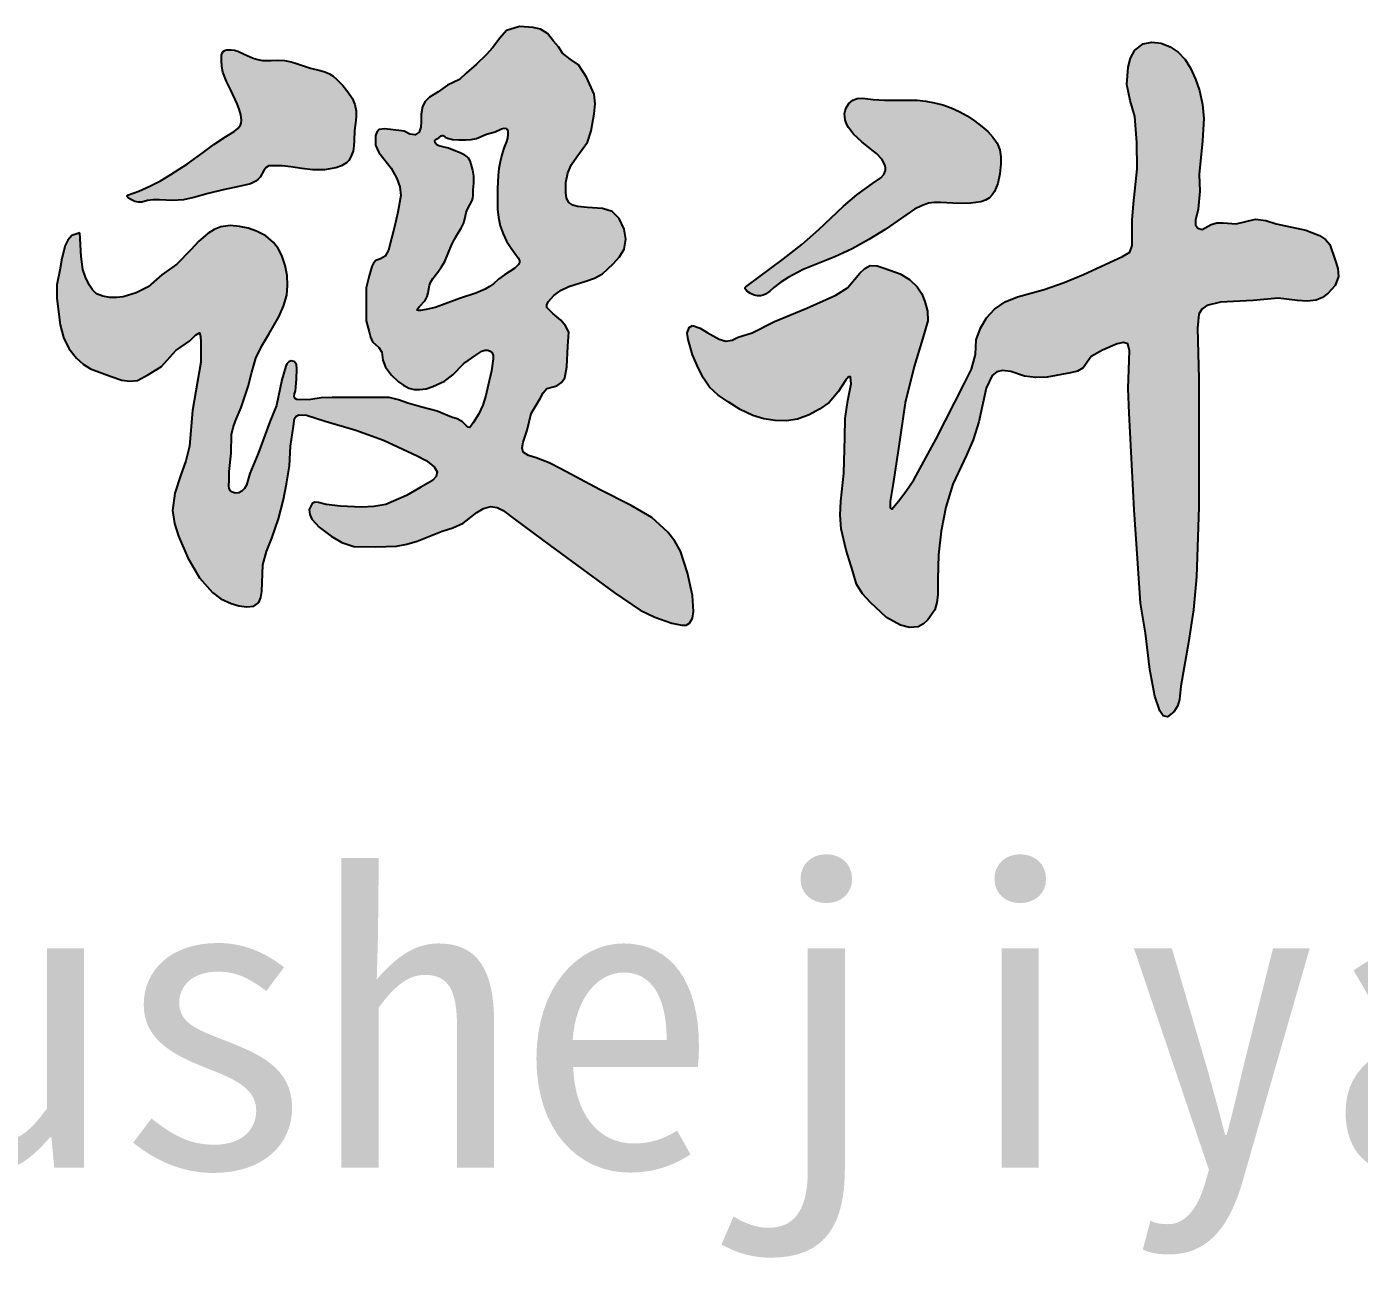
# Model space of a CAD drawing. Extents: x -137808 to 103746506, y -332957 to -111547.
# Drawn here: x -69886 to -69057, y -162863 to -162093 of the extents above; entities that cross this region are included whole.
import ezdxf

# ---------------------------------------------------------------- set-up
doc = ezdxf.new("R2010")
doc.units = 0
doc.header["$LTSCALE"] = 25
doc.header["$MEASUREMENT"] = 0
doc.layers.get('0').update_dxf_attribs({"linetype": 'CONTINUOUS'})
doc.styles.add('宋体', font='', dxfattribs={"width": 0.8})
doc.styles.get('宋体').set_extended_font_data('SimSun')

# ---------------------------------------------------------------- blocks, each defined once
blk = doc.blocks.new('tjnhty')
h = blk.add_hatch(color=256)
h.paths.add_polyline_path([(1270509.82, -1743965), (1270511.27, -1743963.47), (1270512.43, -1743961.67), (1270513.96, -1743957.59), (1270514.5, -1743954.41), (1270514.71, -1743951.23), (1270514.94, -1743944.85), (1270515.7, -1743938.71), (1270515.98, -1743935.65), (1270515.92, -1743932.6), (1270515.09, -1743928.56), (1270513.47, -1743924.76), (1270510.78, -1743920.69), (1270507.59, -1743916.91), (1270503.68, -1743912.82), (1270501.55, -1743911.03), (1270499.25, -1743909.56), (1270496.49, -1743908.4), (1270493.55, -1743907.56), (1270487.48, -1743906.13), (1270479.38, -1743903.36), (1270475.38, -1743902.07), (1270471.3, -1743901.23), (1270467.16, -1743901.05), (1270462.96, -1743901.23), (1270457.57, -1743901.23), (1270454.65, -1743900.68), (1270451.8, -1743899.76), (1270446.29, -1743897.31), (1270442.36, -1743895.59), (1270440.28, -1743894.97), (1270438.03, -1743894.61), (1270435.33, -1743894.68), (1270434.13, -1743895.03), (1270433.18, -1743895.65), (1270432.51, -1743896.69), (1270432.17, -1743898.01), (1270432.08, -1743901.02), (1270432.37, -1743904.96), (1270433.05, -1743908.58), (1270435.19, -1743914.3), (1270437.96, -1743919.85), (1270441.88, -1743928.19), (1270443.19, -1743931.59), (1270444.17, -1743935.08), (1270444.49, -1743938.43), (1270444.31, -1743939.98), (1270443.84, -1743941.42), (1270442.28, -1743943.62), (1270440, -1743945.49), (1270434.52, -1743948.77), (1270427.35, -1743953.56), (1270420.79, -1743958.57), (1270411, -1743965.65), (1270400.69, -1743972.29), (1270394.18, -1743976.03), (1270387.53, -1743979.44), (1270380.71, -1743982.47), (1270373.72, -1743985.03), (1270373.24, -1743985.76), (1270374.21, -1743986.86), (1270376.04, -1743988.02), (1270378.13, -1743988.95), (1270380.55, -1743989.5), (1270382.54, -1743989.41), (1270385.98, -1743988.46), (1270389.59, -1743987.96), (1270393.51, -1743988.02), (1270401.67, -1743988.46), (1270408.39, -1743987.9), (1270414.91, -1743986.5), (1270423.73, -1743984.05), (1270433.13, -1743981.66), (1270442.86, -1743979.64), (1270446.59, -1743978.91), (1270450.2, -1743977.9), (1270453.45, -1743976.29), (1270454.86, -1743975.16), (1270456.1, -1743973.76), (1270458.52, -1743969.65), (1270459.83, -1743967.91), (1270461.49, -1743966.9), (1270464.92, -1743966.9), (1270469.83, -1743966.9), (1270475.22, -1743967.39), (1270482.1, -1743968.5), (1270488.95, -1743969.35), (1270496.15, -1743969.24), (1270499.76, -1743968.74), (1270503.35, -1743967.95), (1270506.8, -1743966.81)], flags=17)
h.paths.add_polyline_path([(1270473.27, -1744041.14), (1270472.92, -1744035.01), (1270471.74, -1744028.69), (1270469.66, -1744022.6), (1270467.45, -1744018.31), (1270464.57, -1744014.46), (1270459.68, -1744010.34), (1270453.99, -1744007.34), (1270448.79, -1744005.6), (1270443.4, -1744004.5), (1270437.53, -1744003.99), (1270431.79, -1744004.7), (1270427.56, -1744006.46), (1270423.65, -1744008.97), (1270418.09, -1744013.67), (1270413.06, -1744018.94), (1270404.41, -1744028.03), (1270395.04, -1744034.66), (1270386.59, -1744041.96), (1270379.04, -1744045.85), (1270371.04, -1744048.36), (1270366.87, -1744048.74), (1270362.59, -1744048.59), (1270358.24, -1744047.94), (1270354.36, -1744046.3), (1270351.81, -1744043.87), (1270349.79, -1744040.82), (1270347.48, -1744036.13), (1270345.91, -1744031.23), (1270344.76, -1744023.24), (1270343.88, -1744008.48), (1270339.02, -1744010.22), (1270336.53, -1744012.93), (1270334.86, -1744016.44), (1270332.79, -1744024.39), (1270331.59, -1744031.62), (1270329.66, -1744040.77), (1270329.59, -1744049.15), (1270330.62, -1744057.64), (1270331.76, -1744065.74), (1270333.76, -1744073.54), (1270337.18, -1744080.31), (1270341.96, -1744086.31), (1270346.05, -1744090.04), (1270350.64, -1744093.06), (1270363.41, -1744097.88), (1270370.17, -1744100.05), (1270375.04, -1744100.81), (1270379.81, -1744100.29), (1270386.74, -1744096.63), (1270394.76, -1744091.61), (1270403.68, -1744081.73), (1270412.47, -1744075.62), (1270415.88, -1744072.08), (1270418.37, -1744070.71), (1270419.15, -1744072.85), (1270419.35, -1744076.43), (1270419.35, -1744088.96), (1270414.05, -1744118.9), (1270412.2, -1744141.07), (1270409.86, -1744150.33), (1270406.65, -1744159.54), (1270403.16, -1744170.26), (1270401.72, -1744181.09), (1270402.91, -1744189.13), (1270405.42, -1744197.1), (1270411.12, -1744210.61), (1270418.36, -1744222.95), (1270426.53, -1744232.21), (1270431.76, -1744235.97), (1270438.08, -1744238.96), (1270443, -1744240.43), (1270447.93, -1744241.09), (1270452.24, -1744240.53), (1270455.33, -1744238.35), (1270456.63, -1744235.26), (1270457.17, -1744231.57), (1270457.79, -1744214.95), (1270460.06, -1744206.61), (1270463.34, -1744198.33), (1270467.58, -1744186.42), (1270470.73, -1744174.32), (1270472.58, -1744164.46), (1270474.43, -1744153.38), (1270475.04, -1744141.07), (1270476.89, -1744128.75), (1270477.51, -1744123.83), (1270478.58, -1744122.39), (1270480.27, -1744121.68), (1270484.99, -1744121.93), (1270496.61, -1744125.68), (1270515.71, -1744131.22), (1270532.96, -1744137.37), (1270553.9, -1744147.23), (1270559.47, -1744150.03), (1270564.38, -1744154), (1270566.23, -1744157.08), (1270565.75, -1744159.91), (1270563.36, -1744162.44), (1270556.2, -1744166.72), (1270547.13, -1744171.85), (1270534.3, -1744177.33), (1270526.87, -1744178.73), (1270519.31, -1744179.07), (1270506.07, -1744178.41), (1270497.22, -1744177.39), (1270492.42, -1744176.12), (1270490.25, -1744176), (1270488.47, -1744176.72), (1270486.75, -1744180.47), (1270487.01, -1744183.66), (1270488.37, -1744186.57), (1270492.91, -1744191.55), (1270500.3, -1744197.1), (1270507.08, -1744201.04), (1270514.41, -1744203.57), (1270528.09, -1744203.67), (1270540.96, -1744203.25), (1270547.52, -1744202.11), (1270553.9, -1744200.17), (1270569.31, -1744194.02), (1270576.15, -1744191.89), (1270582.52, -1744189.09), (1270591.03, -1744182.28), (1270595.15, -1744179.82), (1270599.52, -1744178.66), (1270603.56, -1744179.24), (1270607.46, -1744181.16), (1270614.94, -1744186.91), (1270636.66, -1744202.86), (1270676.51, -1744232.19), (1270692.63, -1744243.02), (1270701.73, -1744247.56), (1270712.24, -1744251.28), (1270718.46, -1744252.53), (1270721.18, -1744252.35), (1270723.33, -1744251.28), (1270725.11, -1744248.06), (1270725.8, -1744243.89), (1270725.18, -1744234.04), (1270722.1, -1744219.88), (1270717.79, -1744206.33), (1270714.21, -1744200.24), (1270709.78, -1744194.63), (1270699.92, -1744185.4), (1270686.98, -1744178.01), (1270667.27, -1744168.16), (1270643.24, -1744155.23), (1270635.99, -1744151.58), (1270627.84, -1744148.46), (1270623.16, -1744146.96), (1270619.83, -1744144.76), (1270619.12, -1744142.09), (1270619.73, -1744138.73), (1270622.29, -1744131.22), (1270624.76, -1744120.75), (1270630.3, -1744111.52), (1270632.2, -1744108.01), (1270634.61, -1744105.36), (1270640.77, -1744103.51), (1270643.7, -1744101.51), (1270645.7, -1744098.59), (1270646.94, -1744091.81), (1270647.55, -1744078.88), (1270648.17, -1744070.27), (1270646.25, -1744066.32), (1270643.24, -1744062.88), (1270638.31, -1744058.57), (1270634.61, -1744054.87), (1270634.62, -1744053.06), (1270635.55, -1744051.13), (1270638.93, -1744047.49), (1270643.5, -1744044.15), (1270648.17, -1744041.94), (1270658.88, -1744038.54), (1270664.23, -1744036.59), (1270669.12, -1744033.94), (1270675.89, -1744027.78), (1270679.81, -1744023.43), (1270682.67, -1744018.55), (1270683.62, -1744012.48), (1270682.67, -1744006.23), (1270679.59, -1743999.46), (1270675.28, -1743995.15), (1270669.12, -1743993.3), (1270659.87, -1743992.69), (1270653.71, -1743992.07), (1270650.64, -1743991.23), (1270648.17, -1743989.61), (1270646.8, -1743986.82), (1270646.32, -1743983.45), (1270646.33, -1743977.09), (1270647.55, -1743971.14), (1270649.88, -1743966.03), (1270653.1, -1743961.29), (1270659.87, -1743952.05), (1270662.11, -1743944.95), (1270664.07, -1743934.48), (1270664.63, -1743928.24), (1270664.02, -1743922.15), (1270659.15, -1743911.63), (1270654.33, -1743904.03), (1270649.08, -1743900.54), (1270644.25, -1743896.69), (1270641.88, -1743892.77), (1270638.73, -1743889.38), (1270634.91, -1743884.53), (1270630.64, -1743881.73), (1270626.08, -1743880.85), (1270617.55, -1743880.26), (1270614.31, -1743881.14), (1270609.46, -1743882.61), (1270605.34, -1743887.32), (1270600.63, -1743893.49), (1270596.8, -1743897.76), (1270590.77, -1743903.64), (1270584.3, -1743909.22), (1270580.18, -1743913.04), (1270572.68, -1743916.72), (1270566.94, -1743920.69), (1270561.5, -1743924.07), (1270558.87, -1743926.73), (1270557.09, -1743929.95), (1270556.29, -1743934.58), (1270556.35, -1743939.5), (1270556.2, -1743942.85), (1270555.03, -1743945.83), (1270552.67, -1743947.59), (1270549.27, -1743947.01), (1270545.76, -1743945.24), (1270537.37, -1743944.21), (1270533.57, -1743943.75), (1270530.31, -1743944.21), (1270528.77, -1743945.79), (1270527.9, -1743948.21), (1270527.97, -1743953.86), (1270530.08, -1743958.56), (1270533.2, -1743962.47), (1270537.67, -1743968.29), (1270541.27, -1743974.7), (1270543.04, -1743979.92), (1270543.66, -1743985.33), (1270541.78, -1743995.59), (1270539.73, -1744004.82), (1270535.98, -1744019.33), (1270533.91, -1744023.05), (1270530.96, -1744024.69), (1270528.17, -1744025.68), (1270526.69, -1744027.29), (1270525.71, -1744029.44), (1270524.07, -1744035.18), (1270522.23, -1744042.6), (1270522.23, -1744053.54), (1270522.23, -1744063.25), (1270524.09, -1744070.06), (1270524.86, -1744073.35), (1270526.16, -1744076.26), (1270530.08, -1744079.77), (1270531.94, -1744082.66), (1270532.56, -1744087.61), (1270534.21, -1744091.95), (1270537.93, -1744096.9), (1270542.27, -1744101.03), (1270545.32, -1744103.27), (1270548.68, -1744104.96), (1270551.93, -1744105.8), (1270555.29, -1744105.99), (1270559.49, -1744105.4), (1270563.56, -1744104.13), (1270570.79, -1744100.62), (1270575.95, -1744096.7), (1270582.98, -1744089.68), (1270590.42, -1744084.52), (1270594.03, -1744082.15), (1270595.91, -1744081.45), (1270597.86, -1744081.42), (1270599.37, -1744082), (1270600.54, -1744083.07), (1270601.14, -1744084.81), (1270601.16, -1744086.79), (1270600.13, -1744094.22), (1270598.01, -1744103.18), (1270596.55, -1744109.58), (1270594.74, -1744115.59), (1270592.17, -1744121.08), (1270588.69, -1744126.56), (1270586.68, -1744129.48), (1270585.69, -1744129.34), (1270584.58, -1744128.48), (1270582.12, -1744126.01), (1270578.68, -1744124.09), (1270575.17, -1744123.09), (1270566.4, -1744119.43), (1270556.72, -1744116.88), (1270548.13, -1744114.32), (1270542.34, -1744112.24), (1270536.44, -1744110.85), (1270528.76, -1744110.85), (1270514.33, -1744110.85), (1270500.99, -1744110.85), (1270494.05, -1744111.04), (1270487.65, -1744112.13), (1270481.26, -1744112.31), (1270479.06, -1744112.13), (1270478.04, -1744111.39), (1270477.42, -1744110.31), (1270477.51, -1744108.51), (1270478.15, -1744106.65), (1270478.7, -1744099.53), (1270479.06, -1744093.14), (1270478.76, -1744090.39), (1270477.42, -1744088.4), (1270475.41, -1744088.03), (1270473.95, -1744088.67), (1270472.85, -1744089.86), (1270472.12, -1744091.32), (1270469.56, -1744099.9), (1270466.27, -1744115.78), (1270462.25, -1744126.01), (1270455, -1744145.64), (1270449.7, -1744158.07), (1270447.63, -1744165.43), (1270446.48, -1744167.46), (1270444.87, -1744169.11), (1270442.92, -1744170.07), (1270440.72, -1744170.26), (1270439.06, -1744169.81), (1270437.73, -1744168.88), (1270436.97, -1744167.52), (1270436.7, -1744165.86), (1270436.81, -1744162.21), (1270436.81, -1744156.92), (1270438.19, -1744145.41), (1270438.42, -1744133.91), (1270439.33, -1744129.62), (1270440.81, -1744125.42), (1270444.41, -1744117.12), (1270448.78, -1744104), (1270450.95, -1744095.16), (1270453.58, -1744086.48), (1270457.19, -1744078.79), (1270461.52, -1744071.43), (1270467.83, -1744060.64), (1270470.79, -1744054.1), (1270472.72, -1744047.22)])
h.paths.add_polyline_path([(1270553.85, -1744056.55), (1270554.08, -1744055.67), (1270555.38, -1744054.27), (1270558.8, -1744050.63), (1270560.1, -1744048.16), (1270560.69, -1744045.73), (1270561.43, -1744041.08), (1270562.33, -1744038.93), (1270563.62, -1744036.86), (1270566.7, -1744032.85), (1270569.02, -1744029.62), (1270570.99, -1744026.26), (1270575.27, -1744016.06), (1270577.11, -1744012.37), (1270579.22, -1744008.81), (1270581.23, -1744005.6), (1270582.85, -1744002.23), (1270583.89, -1743997.91), (1270584.39, -1743995.74), (1270585.15, -1743993.67), (1270588.12, -1743988.4), (1270588.53, -1743986.84), (1270588.7, -1743985.2), (1270588.78, -1743981.82), (1270589.04, -1743977.49), (1270589.11, -1743973.26), (1270588.52, -1743969.47), (1270587.46, -1743965.69), (1270586.78, -1743963.77), (1270585.81, -1743962.06), (1270584.74, -1743961), (1270583.45, -1743960.14), (1270580.54, -1743958.77), (1270575.93, -1743956.8), (1270573.39, -1743955.87), (1270570.66, -1743955.15), (1270567.41, -1743954.4), (1270566.03, -1743953.69), (1270565.06, -1743952.52), (1270564.7, -1743951.01), (1270565.7, -1743950.32), (1270567.39, -1743949.4), (1270568.82, -1743948.17), (1270569.65, -1743947.73), (1270571.28, -1743948.91), (1270572.69, -1743949.59), (1270575.74, -1743950.41), (1270579.79, -1743950.7), (1270583.87, -1743950.58), (1270587.39, -1743950.4), (1270590.79, -1743949.77), (1270596.91, -1743947.12), (1270602.46, -1743945.67), (1270606.4, -1743943.74), (1270608.01, -1743943.39), (1270609.38, -1743943.66), (1270609.93, -1743944.27), (1270610.23, -1743945.16), (1270610.35, -1743947.28), (1270610.01, -1743949.6), (1270609.38, -1743951.7), (1270607.85, -1743955.88), (1270606.49, -1743960.04), (1270605.44, -1743964.25), (1270604.75, -1743968.42), (1270604.32, -1743972.64), (1270603.93, -1743981.16), (1270603.79, -1743987.42), (1270603.93, -1743993.67), (1270604.48, -1743998.97), (1270605.58, -1744004.21), (1270607.28, -1744009.13), (1270609.53, -1744013.75), (1270612.28, -1744018.03), (1270615.46, -1744022.31), (1270616.67, -1744023.97), (1270617.44, -1744025.61), (1270617.46, -1744026.89), (1270616.94, -1744028.1), (1270615.97, -1744029.25), (1270614.67, -1744030.35), (1270608.22, -1744034.49), (1270604.54, -1744037.35), (1270601.3, -1744040.09), (1270598.83, -1744041.83), (1270596.15, -1744043.41), (1270590.42, -1744046.02), (1270580.21, -1744049.31), (1270569.67, -1744053.26), (1270565.06, -1744054.86), (1270559.45, -1744056.22), (1270555.96, -1744056.76), (1270554.6, -1744056.8)], flags=16)
h = blk.add_hatch(color=256)
h.paths.add_polyline_path([(1270916.94, -1743961.22), (1270916.34, -1743956.91), (1270914.66, -1743952.76), (1270912.07, -1743948.98), (1270908.84, -1743945.52), (1270905.26, -1743942.35), (1270900.7, -1743938.82), (1270896, -1743935.69), (1270891.12, -1743932.98), (1270886.03, -1743930.7), (1270880.94, -1743928.93), (1270875.7, -1743927.57), (1270870.37, -1743926.6), (1270865.04, -1743926.04), (1270851.57, -1743925.93), (1270844.72, -1743925.92), (1270837.64, -1743925.46), (1270830.89, -1743924.78), (1270827.71, -1743925), (1270824.82, -1743926.04), (1270822.45, -1743928.02), (1270820.74, -1743930.7), (1270820.12, -1743932.54), (1270819.83, -1743934.46), (1270820.16, -1743938.27), (1270820.99, -1743940.68), (1270822.21, -1743942.92), (1270825.4, -1743947.01), (1270830.46, -1743951.95), (1270835.89, -1743956.33), (1270839.6, -1743959.22), (1270842.89, -1743962.74), (1270844.74, -1743966.2), (1270845.2, -1743968), (1270845.22, -1743969.73), (1270844.26, -1743972.13), (1270842.34, -1743974.21), (1270837.06, -1743977.88), (1270827.46, -1743984.82), (1270819.12, -1743991.98), (1270803.83, -1744006.43), (1270793.15, -1744015.67), (1270781.81, -1744024.65), (1270758.37, -1744041.96), (1270757.88, -1744042.56), (1270757.89, -1744043.24), (1270759.03, -1744044.73), (1270761.15, -1744046.15), (1270763.61, -1744047.2), (1270765.63, -1744047.65), (1270767.44, -1744047.66), (1270769.08, -1744047.32), (1270770.58, -1744046.68), (1270773.3, -1744044.78), (1270775.85, -1744042.54), (1270780.13, -1744039.17), (1270784.62, -1744036.24), (1270794.09, -1744031.37), (1270813.74, -1744023.32), (1270824.48, -1744018.32), (1270834.9, -1744012.65), (1270845.08, -1744006.35), (1270855.13, -1743999.44), (1270863.31, -1743993.81), (1270867.57, -1743991.58), (1270872.04, -1743990.12), (1270875.72, -1743989.63), (1270879.52, -1743989.61), (1270887.19, -1743990.12), (1270892.7, -1743990.31), (1270898.27, -1743990.12), (1270904.5, -1743989.18), (1270907.39, -1743988.17), (1270909.93, -1743986.62), (1270911.69, -1743984.85), (1270913.13, -1743982.72), (1270915.17, -1743977.88), (1270916.45, -1743971.82), (1270916.92, -1743965.65)], flags=17)
h.paths.add_polyline_path([(1270868.18, -1744074.68), (1270871.57, -1744063.11), (1270871.33, -1744057.11), (1270869.79, -1744051.18), (1270867.75, -1744046.42), (1270864.98, -1744042.11), (1270860.18, -1744037.4), (1270854.47, -1744033.92), (1270844.5, -1744030.36), (1270840.04, -1744028.95), (1270835.77, -1744028.76), (1270832.33, -1744030.57), (1270829.36, -1744033.56), (1270821.7, -1744042.64), (1270814.39, -1744047.27), (1270796.23, -1744055.28), (1270776.28, -1744063.64), (1270762.21, -1744070.58), (1270753.66, -1744073.43), (1270749.85, -1744075.12), (1270746, -1744075.92), (1270741.73, -1744074.68), (1270734.25, -1744070.4), (1270729.87, -1744067.7), (1270725.13, -1744066.09), (1270723.13, -1744067.26), (1270721.95, -1744070.83), (1270722.44, -1744074.75), (1270725.17, -1744084.29), (1270728.92, -1744092.8), (1270731.98, -1744098.87), (1270735.74, -1744104.38), (1270741.14, -1744109.34), (1270747.33, -1744113.58), (1270754.82, -1744118.27), (1270762.66, -1744122.09), (1270769.52, -1744124.1), (1270776.64, -1744125.16), (1270783.57, -1744125.31), (1270790.42, -1744124.29), (1270797.69, -1744121.56), (1270804.28, -1744118.03), (1270810.13, -1744114.05), (1270815.85, -1744107.41), (1270820.4, -1744100.26), (1270822.24, -1744098.04), (1270823.45, -1744098.11), (1270823.83, -1744102.29), (1270821.74, -1744112.72), (1270820.24, -1744123.92), (1270820.01, -1744135.71), (1270819.39, -1744158.02), (1270817.53, -1744175.39), (1270817.05, -1744184.04), (1270817.56, -1744192.56), (1270820.84, -1744205.83), (1270824.9, -1744219.15), (1270827.21, -1744227.05), (1270830.96, -1744232.96), (1270835.82, -1744238.28), (1270845.86, -1744247.71), (1270854.59, -1744252.49), (1270860.14, -1744253.9), (1270865.58, -1744253.45), (1270868.84, -1744251.71), (1270871.68, -1744249.15), (1270875.87, -1744242.93), (1270877.27, -1744238.43), (1270877.85, -1744233.66), (1270877.83, -1744223.77), (1270878.18, -1744208.81), (1270879.78, -1744194.06), (1270882.73, -1744179.01), (1270887.22, -1744164.74), (1270895.65, -1744146.81), (1270899.83, -1744137.19), (1270903.26, -1744126.04), (1270907.83, -1744104.96), (1270911.68, -1744097.16), (1270914.5, -1744094.86), (1270918.12, -1744093.98), (1270923.21, -1744094.77), (1270931.82, -1744097.5), (1270938.69, -1744098.49), (1270945.77, -1744098.22), (1270960.38, -1744095.55), (1270964.62, -1744094.43), (1270968.2, -1744092.42), (1270973.29, -1744085.38), (1270980.33, -1744081.47), (1270989.38, -1744077.58), (1270993.3, -1744076.7), (1270995.98, -1744077.56), (1270997.07, -1744081.76), (1270996.76, -1744087.73), (1270996.21, -1744105.22), (1270996.76, -1744120.57), (1270999.87, -1744180.8), (1271002.04, -1744210.89), (1271003.91, -1744238.81), (1271007.01, -1744257.43), (1271009.81, -1744280.07), (1271012.91, -1744296.52), (1271015.87, -1744305.7), (1271017.99, -1744308.79), (1271020.67, -1744309.55), (1271024.71, -1744306.44), (1271026.94, -1744302.73), (1271028.14, -1744298.72), (1271029.06, -1744290.31), (1271033.71, -1744263.32), (1271036.8, -1744242.94), (1271038.68, -1744222.37), (1271040.1, -1744179.05), (1271040.14, -1744135.55), (1271040.13, -1744099.03), (1271039.31, -1744067.71), (1271040.13, -1744058.96), (1271042.07, -1744055.85), (1271045.11, -1744053.7), (1271053.62, -1744051.51), (1271074.07, -1744050.53), (1271089.46, -1744049.04), (1271101.51, -1744050.55), (1271107.53, -1744051.04), (1271113.29, -1744050.28), (1271117.15, -1744048.6), (1271120.73, -1744046.06), (1271125.04, -1744041.26), (1271127.19, -1744035.64), (1271126.64, -1744030.65), (1271125.09, -1744025.54), (1271121.72, -1744015.72), (1271118.98, -1744012.55), (1271115.37, -1744010.06), (1271106.85, -1744006.74), (1271088.32, -1744002.81), (1271081.84, -1744000.84), (1271075.41, -1744000.01), (1271063.33, -1744002.81), (1271055.32, -1744002.29), (1271051.45, -1744002.26), (1271047.9, -1744003.38), (1271042.28, -1744006.46), (1271039.47, -1744005.62), (1271038.08, -1744003.51), (1271038.05, -1744000.63), (1271039.75, -1743993.84), (1271040.82, -1743982.5), (1271040.32, -1743972.24), (1271042.56, -1743951.2), (1271043.4, -1743937.46), (1271042.54, -1743928.69), (1271040.6, -1743920.06), (1271038.19, -1743912.89), (1271034.98, -1743906.04), (1271031.6, -1743900.78), (1271027.4, -1743896.22), (1271022.44, -1743892.82), (1271016.74, -1743890.61), (1271011.01, -1743889.82), (1271005.51, -1743890.89), (1271000.45, -1743894.82), (1270997.72, -1743899.84), (1270996.24, -1743905.48), (1270995.4, -1743916.14), (1270997.37, -1743926.24), (1271000.45, -1743936.05), (1271001.58, -1743952.32), (1271001.86, -1743968.59), (1270999.61, -1743990.47), (1270998.72, -1744000.56), (1270998.68, -1744011.32), (1270998.73, -1744016.33), (1270997.31, -1744020.42), (1270992.75, -1744023.16), (1270968.34, -1744034.35), (1270956.44, -1744039.41), (1270943.98, -1744043.65), (1270927.45, -1744048.26), (1270919.72, -1744051.41), (1270912.99, -1744055.95), (1270908.18, -1744061.41), (1270904.33, -1744067.79), (1270901.6, -1744075.08), (1270901.14, -1744084.19), (1270898.66, -1744093.28), (1270894.3, -1744101.95), (1270876.53, -1744137.02), (1270862.85, -1744162.07), (1270857.84, -1744169.35), (1270853.28, -1744175.27), (1270849.18, -1744180.28), (1270848.14, -1744179.42), (1270848.25, -1744175.61), (1270850.09, -1744164.34), (1270853.28, -1744142.48), (1270857.39, -1744114.25), (1270863.02, -1744091.58)])
at = {"color": 7}
for points in [[(1270343.88, -1744008.48), (1270339.02, -1744010.22), (1270336.53, -1744012.93), (1270334.86, -1744016.44), (1270332.79, -1744024.39), (1270331.59, -1744031.62), (1270329.66, -1744040.77), (1270329.59, -1744049.15), (1270330.62, -1744057.64), (1270331.76, -1744065.74), (1270333.76, -1744073.54), (1270337.18, -1744080.31), (1270341.96, -1744086.31), (1270346.05, -1744090.04), (1270350.64, -1744093.06), (1270363.41, -1744097.88), (1270370.17, -1744100.05), (1270375.04, -1744100.81), (1270379.81, -1744100.29), (1270386.74, -1744096.63), (1270394.76, -1744091.61), (1270403.68, -1744081.73), (1270412.47, -1744075.62), (1270415.88, -1744072.08), (1270418.37, -1744070.71), (1270419.15, -1744072.85), (1270419.35, -1744076.43), (1270419.35, -1744088.96), (1270414.05, -1744118.9), (1270412.2, -1744141.07), (1270409.86, -1744150.33), (1270406.65, -1744159.54), (1270403.16, -1744170.26), (1270401.72, -1744181.09), (1270402.91, -1744189.13), (1270405.42, -1744197.1), (1270411.12, -1744210.61), (1270418.36, -1744222.95), (1270426.53, -1744232.21), (1270431.76, -1744235.97), (1270438.08, -1744238.96), (1270443, -1744240.43), (1270447.93, -1744241.09), (1270452.24, -1744240.53), (1270455.33, -1744238.35), (1270456.63, -1744235.26), (1270457.17, -1744231.57), (1270457.79, -1744214.95), (1270460.06, -1744206.61), (1270463.34, -1744198.33), (1270467.58, -1744186.42), (1270470.73, -1744174.32), (1270472.58, -1744164.46), (1270474.43, -1744153.38), (1270475.04, -1744141.07), (1270476.89, -1744128.75), (1270477.51, -1744123.83), (1270478.58, -1744122.39), (1270480.27, -1744121.68), (1270484.99, -1744121.93), (1270496.61, -1744125.68), (1270515.71, -1744131.22), (1270532.96, -1744137.37), (1270553.9, -1744147.23), (1270559.47, -1744150.03), (1270564.38, -1744154), (1270566.23, -1744157.08), (1270565.75, -1744159.91), (1270563.36, -1744162.44), (1270556.2, -1744166.72), (1270547.13, -1744171.85), (1270534.3, -1744177.33), (1270526.87, -1744178.73), (1270519.31, -1744179.07), (1270506.07, -1744178.41), (1270497.22, -1744177.39), (1270492.42, -1744176.12), (1270490.25, -1744176), (1270488.47, -1744176.72), (1270486.75, -1744180.47), (1270487.01, -1744183.66), (1270488.37, -1744186.57), (1270492.91, -1744191.55), (1270500.3, -1744197.1), (1270507.08, -1744201.04), (1270514.41, -1744203.57), (1270528.09, -1744203.67), (1270540.96, -1744203.25), (1270547.52, -1744202.11), (1270553.9, -1744200.17), (1270569.31, -1744194.02), (1270576.15, -1744191.89), (1270582.52, -1744189.09), (1270591.03, -1744182.28), (1270595.15, -1744179.82), (1270599.52, -1744178.66), (1270603.56, -1744179.24), (1270607.46, -1744181.16), (1270614.94, -1744186.91), (1270636.66, -1744202.86), (1270676.51, -1744232.19), (1270692.63, -1744243.02), (1270701.73, -1744247.56), (1270712.24, -1744251.28), (1270718.46, -1744252.53), (1270721.18, -1744252.35), (1270723.33, -1744251.28), (1270725.11, -1744248.06), (1270725.8, -1744243.89), (1270725.18, -1744234.04), (1270722.1, -1744219.88), (1270717.79, -1744206.33), (1270714.21, -1744200.24), (1270709.78, -1744194.63), (1270699.92, -1744185.4), (1270686.98, -1744178.01), (1270667.27, -1744168.16), (1270643.24, -1744155.23), (1270635.99, -1744151.58), (1270627.84, -1744148.46), (1270623.16, -1744146.96), (1270619.83, -1744144.76), (1270619.12, -1744142.09), (1270619.73, -1744138.73), (1270622.29, -1744131.22), (1270624.76, -1744120.75), (1270630.3, -1744111.52), (1270632.2, -1744108.01), (1270634.61, -1744105.36), (1270640.77, -1744103.51), (1270643.7, -1744101.51), (1270645.7, -1744098.59), (1270646.94, -1744091.81), (1270647.55, -1744078.88), (1270648.17, -1744070.27), (1270646.25, -1744066.32), (1270643.24, -1744062.88), (1270638.31, -1744058.57), (1270634.61, -1744054.87), (1270634.62, -1744053.06), (1270635.55, -1744051.13), (1270638.93, -1744047.49), (1270643.5, -1744044.15), (1270648.17, -1744041.94), (1270658.88, -1744038.54), (1270664.23, -1744036.59), (1270669.12, -1744033.94), (1270675.89, -1744027.78), (1270679.81, -1744023.43), (1270682.67, -1744018.55), (1270683.62, -1744012.48), (1270682.67, -1744006.23), (1270679.59, -1743999.46), (1270675.28, -1743995.15), (1270669.12, -1743993.3), (1270659.87, -1743992.69), (1270653.71, -1743992.07), (1270650.64, -1743991.23), (1270648.17, -1743989.61), (1270646.8, -1743986.82), (1270646.32, -1743983.45), (1270646.33, -1743977.09), (1270647.55, -1743971.14), (1270649.88, -1743966.03), (1270653.1, -1743961.29), (1270659.87, -1743952.05), (1270662.11, -1743944.95), (1270664.07, -1743934.48), (1270664.63, -1743928.24), (1270664.02, -1743922.15), (1270659.15, -1743911.63), (1270654.33, -1743904.03), (1270649.08, -1743900.54), (1270644.25, -1743896.69), (1270641.88, -1743892.77), (1270638.73, -1743889.38), (1270634.91, -1743884.53), (1270630.64, -1743881.73), (1270626.08, -1743880.85), (1270617.55, -1743880.26), (1270614.31, -1743881.14), (1270609.46, -1743882.61), (1270605.34, -1743887.32), (1270600.63, -1743893.49), (1270596.8, -1743897.76), (1270590.77, -1743903.64), (1270584.3, -1743909.22), (1270580.18, -1743913.04), (1270572.68, -1743916.72), (1270566.94, -1743920.69), (1270561.5, -1743924.07), (1270558.87, -1743926.73), (1270557.09, -1743929.95), (1270556.29, -1743934.58), (1270556.35, -1743939.5), (1270556.2, -1743942.85), (1270555.03, -1743945.83), (1270552.67, -1743947.59), (1270549.27, -1743947.01), (1270545.76, -1743945.24), (1270537.37, -1743944.21), (1270533.57, -1743943.75), (1270530.31, -1743944.21), (1270528.77, -1743945.79), (1270527.9, -1743948.21), (1270527.97, -1743953.86), (1270530.08, -1743958.56), (1270533.2, -1743962.47), (1270537.67, -1743968.29), (1270541.27, -1743974.7), (1270543.04, -1743979.92), (1270543.66, -1743985.33), (1270541.78, -1743995.59), (1270539.73, -1744004.82), (1270535.98, -1744019.33)], [(1270535.98, -1744019.33), (1270533.91, -1744023.05), (1270530.96, -1744024.69), (1270528.17, -1744025.68), (1270526.69, -1744027.29), (1270525.71, -1744029.44), (1270524.07, -1744035.18), (1270522.23, -1744042.6), (1270522.23, -1744053.54), (1270522.23, -1744063.25), (1270524.09, -1744070.06), (1270524.86, -1744073.35), (1270526.16, -1744076.26), (1270530.08, -1744079.77), (1270531.94, -1744082.66), (1270532.56, -1744087.61), (1270534.21, -1744091.95), (1270537.93, -1744096.9), (1270542.27, -1744101.03), (1270545.32, -1744103.27), (1270548.68, -1744104.96), (1270551.93, -1744105.8), (1270555.29, -1744105.99), (1270559.49, -1744105.4), (1270563.56, -1744104.13), (1270570.79, -1744100.62), (1270575.95, -1744096.7), (1270582.98, -1744089.68), (1270590.42, -1744084.52), (1270594.03, -1744082.15), (1270595.91, -1744081.45), (1270597.86, -1744081.42), (1270599.37, -1744082), (1270600.54, -1744083.07), (1270601.14, -1744084.81), (1270601.16, -1744086.79), (1270600.13, -1744094.22), (1270598.01, -1744103.18), (1270596.55, -1744109.58), (1270594.74, -1744115.59), (1270592.17, -1744121.08), (1270588.69, -1744126.56), (1270586.68, -1744129.48), (1270585.69, -1744129.34), (1270584.58, -1744128.48), (1270582.12, -1744126.01), (1270578.68, -1744124.09), (1270575.17, -1744123.09), (1270566.4, -1744119.43), (1270556.72, -1744116.88), (1270548.13, -1744114.32), (1270542.34, -1744112.24), (1270536.44, -1744110.85), (1270528.76, -1744110.85), (1270514.33, -1744110.85), (1270500.99, -1744110.85), (1270494.05, -1744111.04), (1270487.65, -1744112.13), (1270481.26, -1744112.31), (1270479.06, -1744112.13), (1270478.04, -1744111.39), (1270477.42, -1744110.31), (1270477.51, -1744108.51), (1270478.15, -1744106.65), (1270478.7, -1744099.53), (1270479.06, -1744093.14), (1270478.76, -1744090.39), (1270477.42, -1744088.4), (1270475.41, -1744088.03), (1270473.95, -1744088.67), (1270472.85, -1744089.86), (1270472.12, -1744091.32), (1270469.56, -1744099.9), (1270466.27, -1744115.78), (1270462.25, -1744126.01), (1270455, -1744145.64), (1270449.7, -1744158.07), (1270447.63, -1744165.43), (1270446.48, -1744167.46), (1270444.87, -1744169.11), (1270442.92, -1744170.07), (1270440.72, -1744170.26), (1270439.06, -1744169.81), (1270437.73, -1744168.88), (1270436.97, -1744167.52), (1270436.7, -1744165.86), (1270436.81, -1744162.21), (1270436.81, -1744156.92), (1270438.19, -1744145.41), (1270438.42, -1744133.91), (1270439.33, -1744129.62), (1270440.81, -1744125.42), (1270444.41, -1744117.12), (1270448.78, -1744104), (1270450.95, -1744095.16), (1270453.58, -1744086.48), (1270457.19, -1744078.79), (1270461.52, -1744071.43), (1270467.83, -1744060.64), (1270470.79, -1744054.1), (1270472.72, -1744047.22), (1270473.27, -1744041.14), (1270472.92, -1744035.01), (1270471.74, -1744028.69), (1270469.66, -1744022.6), (1270467.45, -1744018.31), (1270464.57, -1744014.46), (1270459.68, -1744010.34), (1270453.99, -1744007.34), (1270448.79, -1744005.6), (1270443.4, -1744004.5), (1270437.53, -1744003.99), (1270431.79, -1744004.7), (1270427.56, -1744006.46), (1270423.65, -1744008.97), (1270418.09, -1744013.67), (1270413.06, -1744018.94), (1270404.41, -1744028.03), (1270395.04, -1744034.66), (1270386.59, -1744041.96), (1270379.04, -1744045.85), (1270371.04, -1744048.36), (1270366.87, -1744048.74), (1270362.59, -1744048.59), (1270358.24, -1744047.94), (1270354.36, -1744046.3), (1270351.81, -1744043.87), (1270349.79, -1744040.82), (1270347.48, -1744036.13), (1270345.91, -1744031.23), (1270344.76, -1744023.24), (1270343.88, -1744008.48)]]:
    blk.add_lwpolyline(points, dxfattribs=at)
for points in [[(1270373.72, -1743985.03), (1270380.71, -1743982.47), (1270387.53, -1743979.44), (1270394.18, -1743976.03), (1270400.69, -1743972.29), (1270411, -1743965.65), (1270420.79, -1743958.57), (1270427.35, -1743953.56), (1270434.52, -1743948.77), (1270440, -1743945.49), (1270442.28, -1743943.62), (1270443.84, -1743941.42), (1270444.31, -1743939.98), (1270444.49, -1743938.43), (1270444.17, -1743935.08), (1270443.19, -1743931.59), (1270441.88, -1743928.19), (1270437.96, -1743919.85), (1270435.19, -1743914.3), (1270433.05, -1743908.58), (1270432.37, -1743904.96), (1270432.08, -1743901.02), (1270432.17, -1743898.01), (1270432.51, -1743896.69), (1270433.18, -1743895.65), (1270434.13, -1743895.03), (1270435.33, -1743894.68), (1270438.03, -1743894.61), (1270440.28, -1743894.97), (1270442.36, -1743895.59), (1270446.29, -1743897.31), (1270451.8, -1743899.76), (1270454.65, -1743900.68), (1270457.57, -1743901.23), (1270462.96, -1743901.23), (1270467.16, -1743901.05), (1270471.3, -1743901.23), (1270475.38, -1743902.07), (1270479.38, -1743903.36), (1270487.48, -1743906.13), (1270493.55, -1743907.56), (1270496.49, -1743908.4), (1270499.25, -1743909.56), (1270501.55, -1743911.03), (1270503.68, -1743912.82), (1270507.59, -1743916.91), (1270510.78, -1743920.69), (1270513.47, -1743924.76), (1270515.09, -1743928.56), (1270515.92, -1743932.6), (1270515.98, -1743935.65), (1270515.7, -1743938.71), (1270514.94, -1743944.85), (1270514.71, -1743951.23), (1270514.5, -1743954.41), (1270513.96, -1743957.59), (1270512.43, -1743961.67), (1270511.27, -1743963.47), (1270509.82, -1743965), (1270506.8, -1743966.81), (1270503.35, -1743967.95), (1270499.76, -1743968.74), (1270496.15, -1743969.24), (1270488.95, -1743969.35), (1270482.1, -1743968.5), (1270475.22, -1743967.39), (1270469.83, -1743966.9), (1270464.92, -1743966.9), (1270461.49, -1743966.9), (1270459.83, -1743967.91), (1270458.52, -1743969.65), (1270456.1, -1743973.76), (1270454.86, -1743975.16), (1270453.45, -1743976.29), (1270450.2, -1743977.9), (1270446.59, -1743978.91), (1270442.86, -1743979.64), (1270433.13, -1743981.66), (1270423.73, -1743984.05), (1270414.91, -1743986.5), (1270408.39, -1743987.9), (1270401.67, -1743988.46), (1270393.51, -1743988.02), (1270389.59, -1743987.96), (1270385.98, -1743988.46), (1270382.54, -1743989.41), (1270380.55, -1743989.5), (1270378.13, -1743988.95), (1270376.04, -1743988.02), (1270374.21, -1743986.86), (1270373.24, -1743985.76)], [(1270725.13, -1744066.09), (1270729.87, -1744067.7), (1270734.25, -1744070.4), (1270741.73, -1744074.68), (1270746, -1744075.92), (1270749.85, -1744075.12), (1270753.66, -1744073.43), (1270762.21, -1744070.58), (1270776.28, -1744063.64), (1270796.23, -1744055.28), (1270814.39, -1744047.27), (1270821.7, -1744042.64), (1270829.36, -1744033.56), (1270832.33, -1744030.57), (1270835.77, -1744028.76), (1270840.04, -1744028.95), (1270844.5, -1744030.36), (1270854.47, -1744033.92), (1270860.18, -1744037.4), (1270864.98, -1744042.11), (1270867.75, -1744046.42), (1270869.79, -1744051.18), (1270871.33, -1744057.11), (1270871.57, -1744063.11), (1270868.18, -1744074.68), (1270863.02, -1744091.58), (1270857.39, -1744114.25), (1270853.28, -1744142.48), (1270850.09, -1744164.34), (1270848.25, -1744175.61), (1270848.14, -1744179.42), (1270849.18, -1744180.28), (1270853.28, -1744175.27), (1270857.84, -1744169.35), (1270862.85, -1744162.07), (1270876.53, -1744137.02), (1270894.3, -1744101.95), (1270898.66, -1744093.28), (1270901.14, -1744084.19), (1270901.6, -1744075.08), (1270904.33, -1744067.79), (1270908.18, -1744061.41), (1270912.99, -1744055.95), (1270919.72, -1744051.41), (1270927.45, -1744048.26), (1270943.98, -1744043.65), (1270956.44, -1744039.41), (1270968.34, -1744034.35), (1270992.75, -1744023.16), (1270997.31, -1744020.42), (1270998.73, -1744016.33), (1270998.68, -1744011.32), (1270998.72, -1744000.56), (1270999.61, -1743990.47), (1271001.86, -1743968.59), (1271001.58, -1743952.32), (1271000.45, -1743936.05), (1270997.37, -1743926.24), (1270995.4, -1743916.14), (1270996.24, -1743905.48), (1270997.72, -1743899.84), (1271000.45, -1743894.82), (1271005.51, -1743890.89), (1271011.01, -1743889.82), (1271016.74, -1743890.61), (1271022.44, -1743892.82), (1271027.4, -1743896.22), (1271031.6, -1743900.78), (1271034.98, -1743906.04), (1271038.19, -1743912.89), (1271040.6, -1743920.06), (1271042.54, -1743928.69), (1271043.4, -1743937.46), (1271042.56, -1743951.2), (1271040.32, -1743972.24), (1271040.82, -1743982.5), (1271039.75, -1743993.84), (1271038.05, -1744000.63), (1271038.08, -1744003.51), (1271039.47, -1744005.62), (1271042.28, -1744006.46), (1271047.9, -1744003.38), (1271051.45, -1744002.26), (1271055.32, -1744002.29), (1271063.33, -1744002.81), (1271075.41, -1744000.01), (1271081.84, -1744000.84), (1271088.32, -1744002.81), (1271106.85, -1744006.74), (1271115.37, -1744010.06), (1271118.98, -1744012.55), (1271121.72, -1744015.72), (1271125.09, -1744025.54), (1271126.64, -1744030.65), (1271127.19, -1744035.64), (1271125.04, -1744041.26), (1271120.73, -1744046.06), (1271117.15, -1744048.6), (1271113.29, -1744050.28), (1271107.53, -1744051.04), (1271101.51, -1744050.55), (1271089.46, -1744049.04), (1271074.07, -1744050.53), (1271053.62, -1744051.51), (1271045.11, -1744053.7), (1271042.07, -1744055.85), (1271040.13, -1744058.96), (1271039.31, -1744067.71), (1271040.13, -1744099.03), (1271040.14, -1744135.55), (1271040.1, -1744179.05), (1271038.68, -1744222.37), (1271036.8, -1744242.94), (1271033.71, -1744263.32), (1271029.06, -1744290.31), (1271028.14, -1744298.72), (1271026.94, -1744302.73), (1271024.71, -1744306.44), (1271020.67, -1744309.55), (1271017.99, -1744308.79), (1271015.87, -1744305.7), (1271012.91, -1744296.52), (1271009.81, -1744280.07), (1271007.01, -1744257.43), (1271003.91, -1744238.81), (1271002.04, -1744210.89), (1270999.87, -1744180.8), (1270996.76, -1744120.57), (1270996.21, -1744105.22), (1270996.76, -1744087.73), (1270997.07, -1744081.76), (1270995.98, -1744077.56), (1270993.3, -1744076.7), (1270989.38, -1744077.58), (1270980.33, -1744081.47), (1270973.29, -1744085.38), (1270968.2, -1744092.42), (1270964.62, -1744094.43), (1270960.38, -1744095.55), (1270945.77, -1744098.22), (1270938.69, -1744098.49), (1270931.82, -1744097.5), (1270923.21, -1744094.77), (1270918.12, -1744093.98), (1270914.5, -1744094.86), (1270911.68, -1744097.16), (1270907.83, -1744104.96), (1270903.26, -1744126.04), (1270899.83, -1744137.19), (1270895.65, -1744146.81), (1270887.22, -1744164.74), (1270882.73, -1744179.01), (1270879.78, -1744194.06), (1270878.18, -1744208.81), (1270877.83, -1744223.77), (1270877.85, -1744233.66), (1270877.27, -1744238.43), (1270875.87, -1744242.93), (1270871.68, -1744249.15), (1270868.84, -1744251.71), (1270865.58, -1744253.45), (1270860.14, -1744253.9), (1270854.59, -1744252.49), (1270845.86, -1744247.71), (1270835.82, -1744238.28), (1270830.96, -1744232.96), (1270827.21, -1744227.05), (1270824.9, -1744219.15), (1270820.84, -1744205.83), (1270817.56, -1744192.56), (1270817.05, -1744184.04), (1270817.53, -1744175.39), (1270819.39, -1744158.02), (1270820.01, -1744135.71), (1270820.24, -1744123.92), (1270821.74, -1744112.72), (1270823.83, -1744102.29), (1270823.45, -1744098.11), (1270822.24, -1744098.04), (1270820.4, -1744100.26), (1270815.85, -1744107.41), (1270810.13, -1744114.05), (1270804.28, -1744118.03), (1270797.69, -1744121.56), (1270790.42, -1744124.29), (1270783.57, -1744125.31), (1270776.64, -1744125.16), (1270769.52, -1744124.1), (1270762.66, -1744122.09), (1270754.82, -1744118.27), (1270747.33, -1744113.58), (1270741.14, -1744109.34), (1270735.74, -1744104.38), (1270731.98, -1744098.87), (1270728.92, -1744092.8), (1270725.17, -1744084.29), (1270722.44, -1744074.75), (1270721.95, -1744070.83), (1270723.13, -1744067.26)], [(1270758.37, -1744041.96), (1270781.81, -1744024.65), (1270793.15, -1744015.67), (1270803.83, -1744006.43), (1270819.12, -1743991.98), (1270827.46, -1743984.82), (1270837.06, -1743977.88), (1270842.34, -1743974.21), (1270844.26, -1743972.13), (1270845.22, -1743969.73), (1270845.2, -1743968), (1270844.74, -1743966.2), (1270842.89, -1743962.74), (1270839.6, -1743959.22), (1270835.89, -1743956.33), (1270830.46, -1743951.95), (1270825.4, -1743947.01), (1270822.21, -1743942.92), (1270820.99, -1743940.68), (1270820.16, -1743938.27), (1270819.83, -1743934.46), (1270820.12, -1743932.54), (1270820.74, -1743930.7), (1270822.45, -1743928.02), (1270824.82, -1743926.04), (1270827.71, -1743925), (1270830.89, -1743924.78), (1270837.64, -1743925.46), (1270844.72, -1743925.92), (1270851.57, -1743925.93), (1270865.04, -1743926.04), (1270870.37, -1743926.6), (1270875.7, -1743927.57), (1270880.94, -1743928.93), (1270886.03, -1743930.7), (1270891.12, -1743932.98), (1270896, -1743935.69), (1270900.7, -1743938.82), (1270905.26, -1743942.35), (1270908.84, -1743945.52), (1270912.07, -1743948.98), (1270914.66, -1743952.76), (1270916.34, -1743956.91), (1270916.94, -1743961.22), (1270916.92, -1743965.65), (1270916.45, -1743971.82), (1270915.17, -1743977.88), (1270913.13, -1743982.72), (1270911.69, -1743984.85), (1270909.93, -1743986.62), (1270907.39, -1743988.17), (1270904.5, -1743989.18), (1270898.27, -1743990.12), (1270892.7, -1743990.31), (1270887.19, -1743990.12), (1270879.52, -1743989.61), (1270875.72, -1743989.63), (1270872.04, -1743990.12), (1270867.57, -1743991.58), (1270863.31, -1743993.81), (1270855.13, -1743999.44), (1270845.08, -1744006.35), (1270834.9, -1744012.65), (1270824.48, -1744018.32), (1270813.74, -1744023.32), (1270794.09, -1744031.37), (1270784.62, -1744036.24), (1270780.13, -1744039.17), (1270775.85, -1744042.54), (1270773.3, -1744044.78), (1270770.58, -1744046.68), (1270769.08, -1744047.32), (1270767.44, -1744047.66), (1270765.63, -1744047.65), (1270763.61, -1744047.2), (1270761.15, -1744046.15), (1270759.03, -1744044.73), (1270757.89, -1744043.24), (1270757.88, -1744042.56)], [(1270570.02, -1743948), (1270571.28, -1743948.91), (1270572.69, -1743949.59), (1270575.74, -1743950.41), (1270579.79, -1743950.7), (1270583.87, -1743950.58), (1270587.39, -1743950.4), (1270590.79, -1743949.77), (1270596.91, -1743947.12), (1270602.46, -1743945.67), (1270606.4, -1743943.74), (1270608.01, -1743943.39), (1270609.38, -1743943.66), (1270609.93, -1743944.27), (1270610.23, -1743945.16), (1270610.35, -1743947.28), (1270610.01, -1743949.6), (1270609.38, -1743951.7), (1270607.85, -1743955.88), (1270606.49, -1743960.04), (1270605.44, -1743964.25), (1270604.75, -1743968.42), (1270604.32, -1743972.64), (1270603.93, -1743981.16), (1270603.79, -1743987.42), (1270603.93, -1743993.67), (1270604.48, -1743998.97), (1270605.58, -1744004.21), (1270607.28, -1744009.13), (1270609.53, -1744013.75), (1270612.28, -1744018.03), (1270615.46, -1744022.31), (1270616.67, -1744023.97), (1270617.44, -1744025.61), (1270617.46, -1744026.89), (1270616.94, -1744028.1), (1270615.97, -1744029.25), (1270614.67, -1744030.35), (1270608.22, -1744034.49), (1270604.54, -1744037.35), (1270601.3, -1744040.09), (1270598.83, -1744041.83), (1270596.15, -1744043.41), (1270590.42, -1744046.02), (1270580.21, -1744049.31), (1270569.67, -1744053.26), (1270565.06, -1744054.86), (1270559.45, -1744056.22), (1270555.96, -1744056.76), (1270554.6, -1744056.8), (1270553.85, -1744056.55), (1270554.08, -1744055.67), (1270555.38, -1744054.27), (1270558.8, -1744050.63), (1270560.1, -1744048.16), (1270560.69, -1744045.73), (1270561.43, -1744041.08), (1270562.33, -1744038.93), (1270563.62, -1744036.86), (1270566.7, -1744032.85), (1270569.02, -1744029.62), (1270570.99, -1744026.26), (1270575.27, -1744016.06), (1270577.11, -1744012.37), (1270579.22, -1744008.81), (1270581.23, -1744005.6), (1270582.85, -1744002.23), (1270583.89, -1743997.91), (1270584.39, -1743995.74), (1270585.15, -1743993.67), (1270588.12, -1743988.4), (1270588.53, -1743986.84), (1270588.7, -1743985.2), (1270588.78, -1743981.82), (1270589.04, -1743977.49), (1270589.11, -1743973.26), (1270588.52, -1743969.47), (1270587.46, -1743965.69), (1270586.78, -1743963.77), (1270585.81, -1743962.06), (1270584.74, -1743961), (1270583.45, -1743960.14), (1270580.54, -1743958.77), (1270575.93, -1743956.8), (1270573.39, -1743955.87), (1270570.66, -1743955.15), (1270567.41, -1743954.4), (1270566.03, -1743953.69), (1270565.06, -1743952.52), (1270564.78, -1743951.33), (1270565.07, -1743950.75), (1270565.7, -1743950.32), (1270567.39, -1743949.4), (1270568.82, -1743948.17), (1270569.44, -1743947.84)]]:
    blk.add_lwpolyline(points, close=True, dxfattribs=at)
at = {"color": 7, "style": '宋体'}
blk.add_text('jingxianguihuajianzhushejiyanjiuyuan', height=184.3738, dxfattribs=at).set_placement((1267730.76, -1744589.83))

msp = doc.modelspace()

# ---------------------------------------------------------------- block references
msp.add_blockref('tjnhty', (-1340197.1, 1581787.08))
msp.add_blockref('tjnhty', (-1340197.1, 1581787.08))

doc.saveas('drawing.dxf')
